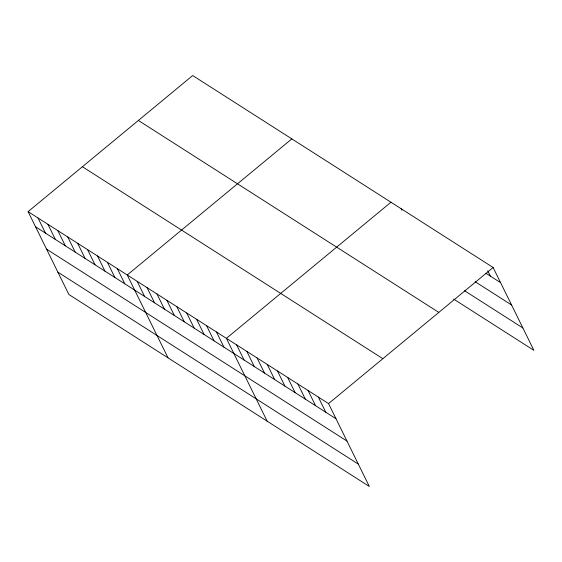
<?xml version="1.0" encoding="UTF-8"?>
<svg xmlns="http://www.w3.org/2000/svg" width="562" height="562" viewBox="0 0 562 562"><rect width="100%" height="100%" fill="white"/><g stroke="black" fill="none" stroke-linecap="round" stroke-linejoin="round"><path stroke-width="0.84" d="M28.1 211.642L328.545 403.6L369.311 486.46L68.873 294.502L28.1 211.642L192.689 75.54L493.127 267.498L533.9 350.358L453.639 299.075M291.833 138.884L127.244 274.987L168.017 357.846M390.976 202.229L226.395 338.331L267.161 421.191M328.545 403.6L493.127 267.498M485.989 273.315L500.58 282.644M475.094 281.681L511.575 304.983M464.535 290.716L522.906 328.011M138.371 120.458L438.817 312.409M82.41 166.731L382.855 358.682M35.554 226.788L335.992 418.746M46.548 249.135L346.993 441.086M57.879 272.156L358.317 464.114M487.76 270.814L490.366 276.118M401.191 208.762L401.935 210.272M318.331 397.074L325.777 412.22M308.109 390.548L315.563 405.694M297.895 384.022L305.349 399.161M287.681 377.495L295.134 392.634M277.466 370.969L284.92 386.108M267.252 364.443L274.706 379.582M257.038 357.917L264.491 373.056M246.823 351.39L254.277 366.529M236.609 344.857L244.063 360.003M216.475 332.002L223.929 347.147M206.563 325.665L214.017 340.811M196.651 319.328L204.097 334.474M186.732 312.999L194.185 328.138M176.819 306.662L184.273 321.808M166.907 300.326L174.353 315.472M156.988 293.996L164.441 309.135M147.075 287.66L154.529 302.806M137.163 281.323L144.61 296.469M117.332 268.657L124.785 283.803M107.419 262.321L114.866 277.466M97.5 255.984L104.954 271.13M87.588 249.654L95.041 264.793M77.675 243.318L85.122 258.464M67.756 236.981L75.21 252.127M57.844 230.645L65.297 245.791M47.932 224.315L55.378 239.461M38.012 217.979L45.466 233.125"/></g></svg>
